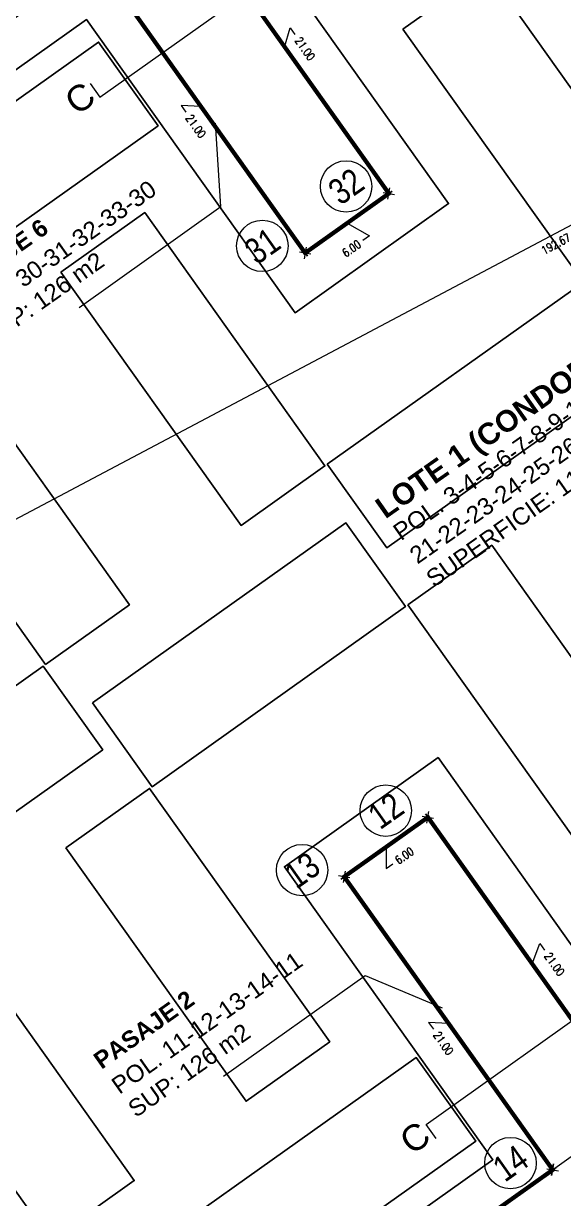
# Model space of a CAD drawing. Header units: metres. Extents: x 12 to 777, y -493 to 333.
# Drawn here: x 328 to 359.5, y -108.6 to -40 of the extents above; entities that cross this region are included whole.
import ezdxf
from ezdxf.enums import TextEntityAlignment as Align

# ---------------------------------------------------------------- set-up
doc = ezdxf.new("R2010")
doc.units = ezdxf.units.M
doc.header["$LTSCALE"] = 5
doc.header["$MEASUREMENT"] = 0
doc.layers.get('0').update_dxf_attribs({"color": 30})
for name, color, linetype, lineweight in [('A-ANNO-DIMS', 3, 'Continuous', 18), ('A-ANNO-TEXT', 3, 'Continuous', 18), ('G-ANNO-SYMB', 3, 'Continuous', 18), ('G-PLAN-OTLN', 7, 'Continuous', 35), ('U-ANNO-SYMB', 3, 'Continuous', 18)]:
    doc.layers.add(name, color=color, linetype=linetype, lineweight=lineweight)
doc.layers.add('U-BLDG', color=7, linetype='Continuous')
doc.styles.add('E-ARIAL', font='arial.ttf')
doc.styles.add('E-ROMANS', font='romans.shx', dxfattribs={"width": 0.8})
doc.dimstyles.new('E-0200_TICK_24', dxfattribs={"dimscale": 0.001, "dimtxt": 480, "dimasz": 480, "dimexe": 240, "dimexo": 120, "dimgap": 240, "dimtad": 0, "dimzin": 0, "dimdsep": 46, "dimtxsty": 'E-ROMANS', "dimblk": 'OBLIQUE', "dimcen": 240, "dimclrd": 256, "dimclre": 256, "dimclrt": 256, "dimadec": 0, "dimazin": 0, "dimtfac": 1, "dimtmove": 1, "dimatfit": 3, "dimldrblk": 'OPEN90', "dimfxl": 1, "dimtfill": 1, "dimtolj": 1, "dimtzin": 0, "dimlwd": -1, "dimarcsym": 0})

# ---------------------------------------------------------------- blocks, each defined once
blk = doc.blocks.new('_Oblique')
at = {"color": 0, "linetype": 'ByBlock', "lineweight": -2}
blk.add_line((-0.5, -0.5), (0.5, 0.5), dxfattribs=at)
blk = doc.blocks.new('*D305')
at = {"layer": 'A-ANNO-DIMS', "ltscale": 5, "transparency": 16777216}
for p, q in [((346.700873182856, -89.85596129137335), (351.586564394048, -86.38108669281198)), ((349.143718788452, -88.11852399209266), (349.1550819506825, -89.37638004200758)), ((349.1550819506825, -89.37638004200758), (349.5462376178702, -89.09817644025713))]:
    blk.add_line(p, q, dxfattribs=at)
at = {"layer": 'A-ANNO-DIMS', "lineweight": -2, "ltscale": 5, "transparency": 16777216}
for p, q in [((351.5170134936104, -86.28329777601508), (351.4474625931728, -86.18550885921809)), ((346.7698789639307, -89.95298376759666), (346.8399749837312, -90.05153912496723))]:
    blk.add_line(p, q, dxfattribs=at)
at = {"layer": 'A-ANNO-DIMS', "ltscale": 5, "transparency": 16777216, "xscale": 0.48, "yscale": 0.48, "zscale": 0.48}
for p, rotation in [((351.586564394048, -86.38108669281198), 35.42176943664437), ((346.700873182856, -89.85596129137335), 215.4217694366444)]:
    blk.add_blockref('_Oblique', p, dxfattribs=dict(at, rotation=rotation))
at = {"layer": 'A-ANNO-DIMS', "ltscale": 5, "transparency": 16777216, "insert": (350.2112022520894, -88.62523031728144), "char_height": 0.48, "attachment_point": 5, "rotation": 35.42176943664437, "style": 'E-ROMANS', "bg_fill": 3, "box_fill_scale": 1.25, "bg_fill_color": 256, "bg_fill_true_color": 13158600, "bg_fill_transparency": 0}
blk.add_mtext('\\A1;6.00', dxfattribs=at)
blk = doc.blocks.new('_Open90')
at = {"color": 0, "linetype": 'ByBlock', "lineweight": -2}
for p, q in [((0, 0), (-1, 0)), ((-0.5, 0.5), (0, 0)), ((0, 0), (-0.5, -0.5))]:
    blk.add_line(p, q, dxfattribs=at)
blk = doc.blocks.new('*D310')
at = {"layer": 'A-ANNO-DIMS', "ltscale": 5, "transparency": 16777216}
for p, q in [((344.4243272433098, -53.42592098113084), (349.310018454501, -49.95104638257001)), ((346.8671728489054, -51.68848368185041), (348.1833300746579, -52.41772871291306)), ((348.1833300746579, -52.41772871291306), (347.7921744074702, -52.69593231466348))]:
    blk.add_line(p, q, dxfattribs=at)
at = {"layer": 'A-ANNO-DIMS', "lineweight": -2, "ltscale": 5, "transparency": 16777216}
for p, q in [((349.2409969454836, -49.85400179278), (349.1709166536258, -49.75546854897613)), ((344.4938624158048, -53.52368778436119), (344.563429044185, -53.6214988147247))]:
    blk.add_line(p, q, dxfattribs=at)
at = {"layer": 'A-ANNO-DIMS', "ltscale": 5, "transparency": 16777216, "xscale": 0.48, "yscale": 0.48, "zscale": 0.48}
for p, rotation in [((349.310018454501, -49.95104638257001), 35.42176943664437), ((344.4243272433098, -53.42592098113084), 215.4217694366444)]:
    blk.add_blockref('_Oblique', p, dxfattribs=dict(at, rotation=rotation))
at = {"layer": 'A-ANNO-DIMS', "ltscale": 5, "transparency": 16777216, "insert": (347.127209773251, -53.16887843763923), "char_height": 0.48, "attachment_point": 5, "rotation": 35.42176943664437, "style": 'E-ROMANS', "bg_fill": 3, "box_fill_scale": 1.25, "bg_fill_color": 256, "bg_fill_true_color": 13158600, "bg_fill_transparency": 0}
blk.add_mtext('\\A1;6.00', dxfattribs=at)
blk = doc.blocks.new('*D318')
at = {"layer": 'A-ANNO-DIMS', "lineweight": -2, "transparency": 16777216}
for p, q in [((337.0422623789498, -32.91167101961048), (336.9407985614886, -32.98384452412986)), ((348.919046042983, -50.23027359083636), (349.5024370818094, -49.81529437133861))]:
    blk.add_line(p, q, dxfattribs=at)
at = {"layer": 'A-ANNO-DIMS', "transparency": 16777216}
for p, q in [((349.3068673382307, -49.95440754611576), (337.1363683050673, -32.84473134935274)), ((343.221617821649, -41.39956944773425), (343.546280487813, -40.28505730371378)), ((343.546280487813, -40.28505730371378), (343.8245068373672, -40.67619679087113))]:
    blk.add_line(p, q, dxfattribs=at)
at = {"layer": 'A-ANNO-DIMS', "transparency": 16777216, "xscale": 0.48, "yscale": 0.48, "zscale": 0.48}
for p, rotation in [((337.1363683050673, -32.84473134935274), 125.4251015630024), ((349.3068673382307, -49.95440754611576), 305.4251015630024)]:
    blk.add_blockref('_Oblique', p, dxfattribs=dict(at, rotation=rotation))
at = {"layer": 'A-ANNO-DIMS', "transparency": 16777216, "insert": (344.4087821714311, -41.49758971390161), "char_height": 0.48, "attachment_point": 5, "rotation": 305.42510156300244, "style": 'E-ROMANS', "bg_fill": 3, "box_fill_scale": 1.25, "bg_fill_color": 256, "bg_fill_true_color": 13158600, "bg_fill_transparency": 0}
blk.add_mtext('\\A1;21.00', dxfattribs=at)
blk = doc.blocks.new('*D320')
at = {"layer": 'A-ANNO-DIMS', "transparency": 16777216}
for p, q in [((332.2510115995169, -36.31228510047711), (344.4243109524924, -53.42589807625814)), ((338.3376612760046, -44.86909158836764), (337.1783195611805, -44.81018527091675)), ((337.1783195611805, -44.81018527091675), (337.4565459107347, -45.20132475807409))]:
    blk.add_line(p, q, dxfattribs=at)
at = {"layer": 'A-ANNO-DIMS', "lineweight": -2, "transparency": 16777216}
for p, q in [((332.3487964713047, -36.24272851308967), (332.4465813430955, -36.17317192569999)), ((344.5184158649046, -53.35895912707187), (344.6198806960711, -53.28678490148101))]:
    blk.add_line(p, q, dxfattribs=at)
at = {"layer": 'A-ANNO-DIMS', "transparency": 16777216, "xscale": 0.48, "yscale": 0.48, "zscale": 0.48}
for p, rotation in [((332.2510115995169, -36.31228510047711), 125.4251015630024), ((344.4243109524924, -53.42589807625814), 305.4251015630024)]:
    blk.add_blockref('_Oblique', p, dxfattribs=dict(at, rotation=rotation))
at = {"layer": 'A-ANNO-DIMS', "transparency": 16777216, "insert": (338.0408212447987, -46.02271768110455), "char_height": 0.48, "attachment_point": 5, "rotation": 305.42510156300244, "style": 'E-ROMANS', "bg_fill": 3, "box_fill_scale": 1.25, "bg_fill_color": 256, "bg_fill_true_color": 13158600, "bg_fill_transparency": 0}
blk.add_mtext('\\A1;21.00', dxfattribs=at)
blk = doc.blocks.new('*D326')
at = {"layer": 'A-ANNO-DIMS', "transparency": 16777216}
for p, q in [((346.7002637575533, -89.86289567517656), (358.8702366023057, -106.9718321394678)), ((352.7852501799294, -98.41736390732217), (351.6259084651045, -98.35845758987105)), ((351.6259084651045, -98.35845758987105), (351.9041348146588, -98.7495970770284))]:
    blk.add_line(p, q, dxfattribs=at)
at = {"layer": 'A-ANNO-DIMS', "lineweight": -2, "transparency": 16777216}
for p, q in [((346.606157839544, -89.92983533966674), (346.5046940139746, -90.00200884995368)), ((358.9680214740947, -106.9022755520795), (359.0658063458843, -106.8327189646907))]:
    blk.add_line(p, q, dxfattribs=at)
at = {"layer": 'A-ANNO-DIMS', "transparency": 16777216, "xscale": 0.48, "yscale": 0.48, "zscale": 0.48}
for p, rotation in [((346.7002637575533, -89.86289567517656), 125.4251015630024), ((358.8702366023057, -106.9718321394678), 305.4251015630024)]:
    blk.add_blockref('_Oblique', p, dxfattribs=dict(at, rotation=rotation))
at = {"layer": 'A-ANNO-DIMS', "transparency": 16777216, "insert": (352.4884101487227, -99.57099000005888), "char_height": 0.48, "attachment_point": 5, "rotation": 305.42510156300244, "style": 'E-ROMANS', "bg_fill": 3, "box_fill_scale": 1.25, "bg_fill_color": 256, "bg_fill_true_color": 13158600, "bg_fill_transparency": 0}
blk.add_mtext('\\A1;21.00', dxfattribs=at)
blk = doc.blocks.new('*D327')
at = {"layer": 'A-ANNO-DIMS', "lineweight": -2, "transparency": 16777216}
for p, q in [((351.4923941701002, -86.45572718167855), (351.3909301903574, -86.52790080163251)), ((363.6586880610719, -103.5672805688688), (363.5609030351098, -103.6368372659239))]:
    blk.add_line(p, q, dxfattribs=at)
at = {"layer": 'A-ANNO-DIMS', "transparency": 16777216}
for p, q in [((351.586499933936, -86.38878762685539), (363.7564727786885, -103.4977240911468)), ((357.6714863563122, -94.94325585900111), (358.1121034951165, -93.74626268021689)), ((358.1121034951165, -93.74626268021689), (358.3903298446707, -94.13740216737426))]:
    blk.add_line(p, q, dxfattribs=at)
at = {"layer": 'A-ANNO-DIMS', "transparency": 16777216, "xscale": 0.48, "yscale": 0.48, "zscale": 0.48}
for p, rotation in [((351.586499933936, -86.38878762685539), 125.4251015630024), ((363.7564727786885, -103.4977240911468), 305.4251015630024)]:
    blk.add_blockref('_Oblique', p, dxfattribs=dict(at, rotation=rotation))
at = {"layer": 'A-ANNO-DIMS', "transparency": 16777216, "insert": (358.9746051787346, -94.95879509040475), "char_height": 0.48, "attachment_point": 5, "rotation": 305.42510156300244, "style": 'E-ROMANS', "bg_fill": 3, "box_fill_scale": 1.25, "bg_fill_color": 256, "bg_fill_true_color": 13158600, "bg_fill_transparency": 0}
blk.add_mtext('\\A1;21.00', dxfattribs=at)
blk = doc.blocks.new('*D335')
at = {"layer": 'A-ANNO-DIMS', "transparency": 16777216}
for p, q in [((305.7505943049592, -55.14893162805905), (332.2445412634526, -36.30318889541576)), ((317.8828579463838, -45.4011196713144), (318.2739974335411, -45.12289332176016)), ((318.9975677842059, -45.72606026173742), (317.8828579463838, -45.4011196713144))]:
    blk.add_line(p, q, dxfattribs=at)
at = {"layer": 'A-ANNO-DIMS', "lineweight": -2, "transparency": 16777216}
for p, q in [((332.1814550121268, -36.21450022868891), (332.1054280886754, -36.10761915183707)), ((305.6866505458041, -55.05903744944186), (305.611481130182, -54.95336188448036))]:
    blk.add_line(p, q, dxfattribs=at)
at = {"layer": 'A-ANNO-DIMS', "transparency": 16777216, "xscale": 0.48, "yscale": 0.48, "zscale": 0.48}
for p, rotation in [((332.2445412634526, -36.30318889541576), 35.42510156300243), ((305.7505943049592, -55.14893162805905), 215.4251015630024)]:
    blk.add_blockref('_Oblique', p, dxfattribs=dict(at, rotation=rotation))
at = {"layer": 'A-ANNO-DIMS', "transparency": 16777216, "insert": (319.0506887008965, -44.57041528478815), "char_height": 0.48, "attachment_point": 5, "rotation": 35.42510156300243, "style": 'E-ROMANS', "bg_fill": 3, "box_fill_scale": 1.25, "bg_fill_color": 256, "bg_fill_true_color": 13158600, "bg_fill_transparency": 0}
blk.add_mtext('\\A1;32.51', dxfattribs=at)
blk = doc.blocks.new('*D345')
at = {"layer": 'A-ANNO-DIMS', "transparency": 16777216}
for p, q in [((332.3746675466666, -125.8009141304555), (358.8618232995743, -106.9600021356978)), ((345.6769540467701, -115.2208384939928), (345.2858145596127, -115.4990648435471)), ((345.6182454231205, -116.3804581330767), (345.6769540467701, -115.2208384939928))]:
    blk.add_line(p, q, dxfattribs=at)
at = {"layer": 'A-ANNO-DIMS', "lineweight": -2, "transparency": 16777216}
for p, q in [((358.7970653618746, -106.8689633588824), (358.7227101247972, -106.7644323921191)), ((332.3058582265475, -125.7041797908569), (332.2355543718895, -125.6053443868768))]:
    blk.add_line(p, q, dxfattribs=at)
at = {"layer": 'A-ANNO-DIMS', "transparency": 16777216, "xscale": 0.48, "yscale": 0.48, "zscale": 0.48}
for p, rotation in [((358.8618232995743, -106.9600021356978), 35.42510156300243), ((332.3746675466666, -125.8009141304555), 215.4251015630024)]:
    blk.add_blockref('_Oblique', p, dxfattribs=dict(at, rotation=rotation))
at = {"layer": 'A-ANNO-DIMS', "transparency": 16777216, "insert": (344.4644216365824, -116.083340177611), "char_height": 0.48, "attachment_point": 5, "rotation": 35.42510156300243, "style": 'E-ROMANS', "bg_fill": 3, "box_fill_scale": 1.25, "bg_fill_color": 256, "bg_fill_true_color": 13158600, "bg_fill_transparency": 0}
blk.add_mtext('\\A1;32.50', dxfattribs=at)
blk = doc.blocks.new('*D346')
at = {"layer": 'A-ANNO-DIMS', "transparency": 16777216}
for p, q in [((358.8618232995721, -106.9600021356962), (363.7473123628604, -103.4848434455201)), ((360.1900556871965, -104.8977601244454), (360.5811951743538, -104.6195337748912)), ((361.3045678312162, -105.2224227906082), (360.1900556871965, -104.8977601244454))]:
    blk.add_line(p, q, dxfattribs=at)
at = {"layer": 'A-ANNO-DIMS', "lineweight": -2, "transparency": 16777216}
for p, q in [((363.6833016924289, -103.3948552008938), (363.6081991880832, -103.2892737019414)), ((358.7970653618733, -106.868963358882), (358.722710124795, -106.7644323921175))]:
    blk.add_line(p, q, dxfattribs=at)
at = {"layer": 'A-ANNO-DIMS', "transparency": 16777216, "xscale": 0.48, "yscale": 0.48, "zscale": 0.48}
for p, rotation in [((363.7473123628604, -103.4848434455201), 35.42510156300243), ((358.8618232995721, -106.9600021356962), 215.4251015630024)]:
    blk.add_blockref('_Oblique', p, dxfattribs=dict(at, rotation=rotation))
at = {"layer": 'A-ANNO-DIMS', "transparency": 16777216, "insert": (361.2461323025213, -104.1465489806489), "char_height": 0.48, "attachment_point": 5, "rotation": 35.42510156300243, "style": 'E-ROMANS', "bg_fill": 3, "box_fill_scale": 1.25, "bg_fill_color": 256, "bg_fill_true_color": 13158600, "bg_fill_transparency": 0}
blk.add_mtext('\\A1;6.00', dxfattribs=at)
blk = doc.blocks.new('*D352')
at = {"layer": 'A-ANNO-DIMS', "transparency": 16777216}
for p, q in [((287.1042775710649, -53.40714051431193), (383.0750556986217, 12.72915032992097)), ((335.1616123268009, -19.18358887571418), (334.766373105182, -19.45595986846877)), ((335.0896666348433, -20.33899509219549), (335.1616123268009, -19.18358887571418))]:
    blk.add_line(p, q, dxfattribs=at)
at = {"layer": 'A-ANNO-DIMS', "lineweight": -2, "transparency": 16777216}
for p, q in [((384.600897009108, 10.51499262622633), (382.9388702022443, 12.9267699407304)), ((288.6301188815513, -55.62129821800657), (286.9680920746877, -53.20952090350251))]:
    blk.add_line(p, q, dxfattribs=at)
at = {"layer": 'A-ANNO-DIMS', "transparency": 16777216, "xscale": 0.48, "yscale": 0.48, "zscale": 0.48}
for p, rotation in [((383.0750556986217, 12.72915032992097), 34.57187136097332), ((287.1042775710649, -53.40714051431193), 214.5718713609733)]:
    blk.add_blockref('_Oblique', p, dxfattribs=dict(at, rotation=rotation))
at = {"layer": 'A-ANNO-DIMS', "transparency": 16777216, "insert": (333.8083885156391, -20.11613527471679), "char_height": 0.48, "attachment_point": 5, "rotation": 34.57187136097332, "style": 'E-ROMANS', "bg_fill": 3, "box_fill_scale": 1.25, "bg_fill_color": 256, "bg_fill_true_color": 13158600, "bg_fill_transparency": 0}
blk.add_mtext('\\A1;116.55', dxfattribs=at)
blk = doc.blocks.new('*D353')
at = {"layer": 'A-ANNO-DIMS', "lineweight": -2, "transparency": 16777216}
for p, q in [((438.4280217096881, -73.81955005787589), (435.7053536084558, -69.13046977073034)), ((344.1658198326473, -128.5519654754776), (341.443151731415, -123.8628851883321))]:
    blk.add_line(p, q, dxfattribs=at)
at = {"layer": 'A-ANNO-DIMS', "transparency": 16777216}
for p, q in [((341.5636634717833, -124.0704349906288), (435.825865348824, -69.33801957302708)), ((388.6947644103037, -96.70422728182797), (392.2231049800183, -102.6335769439478)), ((392.2231049800183, -102.6335769439478), (392.6382045846118, -102.3925534632113))]:
    blk.add_line(p, q, dxfattribs=at)
at = {"layer": 'A-ANNO-DIMS', "transparency": 16777216, "xscale": 0.48, "yscale": 0.48, "zscale": 0.48}
for p, rotation in [((435.825865348824, -69.33801957302708), 30.14116917634843), ((341.5636634717833, -124.0704349906288), 210.1411691763485)]:
    blk.add_blockref('_Oblique', p, dxfattribs=dict(at, rotation=rotation))
at = {"layer": 'A-ANNO-DIMS', "transparency": 16777216, "insert": (393.644326959555, -101.8083584551404), "char_height": 0.48, "attachment_point": 5, "rotation": 30.141169176348438, "style": 'E-ROMANS', "bg_fill": 3, "box_fill_scale": 1.25, "bg_fill_color": 256, "bg_fill_true_color": 13158600, "bg_fill_transparency": 0}
blk.add_mtext('\\A1;109.00', dxfattribs=at)
blk = doc.blocks.new('*D364')
at = {"layer": 'A-ANNO-DIMS', "transparency": 16777216}
blk.add_line((273.8806620069714, -97.37410397780145), (444.1501121191072, -7.203814105855571), dxfattribs=at)
at = {"layer": 'A-ANNO-DIMS', "lineweight": -2, "transparency": 16777216}
for p, q in [((444.8182646232998, -8.46549308727478), (444.0377921750149, -6.991719244628115)), ((274.5488145111639, -98.63578295922063), (273.768342062879, -97.162009116574))]:
    blk.add_line(p, q, dxfattribs=at)
at = {"layer": 'A-ANNO-DIMS', "transparency": 16777216, "xscale": 0.48, "yscale": 0.48, "zscale": 0.48}
for p, rotation in [((444.1501121191072, -7.203814105855571), 27.90453523370848), ((273.8806620069714, -97.37410397780145), 207.9045352337085)]:
    blk.add_blockref('_Oblique', p, dxfattribs=dict(at, rotation=rotation))
at = {"layer": 'A-ANNO-DIMS', "transparency": 16777216, "insert": (359.0577081477478, -52.89652873920974), "char_height": 0.48, "attachment_point": 5, "rotation": 27.904535233708483, "style": 'E-ROMANS', "bg_fill": 3, "box_fill_scale": 1.25, "bg_fill_color": 256, "bg_fill_true_color": 13158600, "bg_fill_transparency": 0}
blk.add_mtext('\\A1;192.67', dxfattribs=at)

msp = doc.modelspace()

# ---------------------------------------------------------------- texts
at = {"layer": 'A-ANNO-TEXT', "attachment_point": 1, "style": 'E-ARIAL'}
for s, insert, char_height, rotation in [('POL. 3-4-5-6-7-8-9-10-11-12-13-14-15-16-17-18-19-20-\\P21-22-23-24-25-26-27-28-29-30-31-32-33-34-35-36-37-38-45-2w-2n-46-43-44-3\\PSUPERFICIE: 11.493,10 m2', (349.4397316941563, -69.4456631242706), 0.999999999999686, 35.16160712249024), ('{\\fArial|b1|i0|c0|p34;LOTE 1 (CONDOMINIO TIPO "A")}', (348.3829721001646, -67.9657078039836), 1.249999999999607, 35.16160712249023), ('{\\fArial|b1|i0|c0|p34;PASAJE 2}', (331.959473082673, -100.312286228645), 0.999999999999686, 35.16160712249023)]:
    msp.add_mtext(s, dxfattribs=dict(at, insert=insert, char_height=char_height, rotation=rotation))

# ---------------------------------------------------------------- dimensions: what is measured, and where the dimension line sits
at = {"layer": 'A-ANNO-DIMS', "ltscale": 5}
dim = msp.add_linear_dim(base=(351.586564394048, -86.38108669281198), p1=(346.7003280634931, -89.85519485079976), p2=(351.5865643940481, -86.381086692812), angle=35.42176943664437, dimstyle='E-0200_TICK_24', dxfattribs=at)
dim.commit()
dim.dimension.update_dxf_attribs({"geometry": '*D305', "text_midpoint": (349.7418154514642, -88.95907463938195), "dimtype": 160})

# ---------------------------------------------------------------- next in the draw order: dimensions: what is measured, and where the dimension line sits
dim = msp.add_linear_dim(base=(349.310018454501, -49.95104638257001), p1=(344.4243115153672, -53.42589886756423), p2=(349.3105478459213, -49.95179070957693), angle=35.42176943664437, dimstyle='E-0200_TICK_24', dxfattribs=at)
dim.commit()
dim.dimension.update_dxf_attribs({"geometry": '*D310', "text_midpoint": (347.5965965738763, -52.83503411553872), "dimtype": 160})
at = {"layer": 'A-ANNO-DIMS', "color": 3}
dim = msp.add_linear_dim(base=(358.8702366023057, -106.9718321394678), p1=(346.7039427113334, -89.86027875227819), p2=(358.8702366023053, -106.971832139468), angle=125.4251015630024, dimstyle='E-0200_TICK_24', dxfattribs=at)
dim.commit()
dim.dimension.update_dxf_attribs({"geometry": '*D326', "text_midpoint": (352.0432479894359, -98.94516682060711), "dimtype": 160})

# ---------------------------------------------------------------- next in the draw order: dimensions: what is measured, and where the dimension line sits
for base, p1, p2, angle, picture, middle in [((337.1363683050673, -32.84473134935274), (348.8212611711938, -50.29983017822497), (337.1400472507391, -32.84211443222193), 125.4251015630024, '*D318', (343.9636200121444, -40.87176653444985)), ((363.7564727786885, -103.4977240911468), (351.5901790418895, -86.38617059428998), (363.7564729328612, -103.4977239814802), 125.4251015630024, '*D327', (358.5294430194479, -94.33297191095298)), ((358.8618232995743, -106.9600021356978), (332.375414813936, -125.8019646626462), (358.8666219492632, -106.9667482306718), 35.42510156300243, '*D345', (345.0902448160341, -115.6381780183242))]:
    dim = msp.add_linear_dim(base=base, p1=p1, p2=p2, angle=angle, dimstyle='E-0200_TICK_24', dxfattribs=at)
    dim.commit()
    dim.dimension.update_dxf_attribs({"geometry": picture, "text_midpoint": middle, "dimtype": 160})

# ---------------------------------------------------------------- next in the draw order: dimensions: what is measured, and where the dimension line sits
for base, p1, p2, angle, picture, middle in [((344.4243109524924, -53.42589807625814), (332.2510115995153, -36.31228510047822), (344.4206309931153, -53.42851571446045), 125.4251015630024, '*D320', (337.5956590855119, -45.39689450165278)), ((363.7473123628604, -103.4848434455201), (358.8666219492618, -106.9667482306713), (363.7528582798175, -103.4926400726831), 35.42510156300243, '*D346', (360.7767649179325, -104.480420600114))]:
    dim = msp.add_linear_dim(base=base, p1=p1, p2=p2, angle=angle, dimstyle='E-0200_TICK_24', dxfattribs=at)
    dim.commit()
    dim.dimension.update_dxf_attribs({"geometry": picture, "text_midpoint": middle, "dimtype": 160})

# ---------------------------------------------------------------- next in the draw order: texts
at = {"layer": 'A-ANNO-TEXT', "insert": (331.1106217915785, -45.4496339719758), "char_height": 1.499999999999529, "attachment_point": 7, "rotation": 35.77410521716894, "style": 'E-ARIAL'}
msp.add_mtext('C', dxfattribs=at)

# ---------------------------------------------------------------- next in the draw order: dimensions: what is measured, and where the dimension line sits
at = {"layer": 'A-ANNO-DIMS', "color": 3}
dim = msp.add_linear_dim(base=(435.825865348824, -69.33801957302708), p1=(344.2260757028314, -128.655740376626), p2=(438.4882775798721, -73.92332495902428), angle=30.14116917634845, dimstyle='E-0200_TICK_24', dxfattribs=at)
dim.commit()
dim.dimension.update_dxf_attribs({"geometry": '*D353', "text_midpoint": (392.8457543869085, -102.272041722843), "dimtype": 161})

# ---------------------------------------------------------------- next in the draw order: linework, layer by layer
at = {"layer": 'G-ANNO-SYMB'}
msp.add_circle((356.406045983415, -106.5792747101018), 1.499999999999529, dxfattribs=at)
at = {"layer": 'U-ANNO-SYMB', "color": 3}
msp.add_lwpolyline([(339.6505164715375, -101.5061437744785), (347.9287383964406, -95.62033793592445), (352.4191981000265, -97.5148751292345)], dxfattribs=at)
at = {"layer": 'U-ANNO-SYMB', "ltscale": 5}
msp.add_lwpolyline([(352.0596139807615, -105.1337666155118), (351.4799114565515, -104.3189384229313), (362.480092056396, -96.4929543461003), (363.0597945806062, -97.3077825386813)], dxfattribs=at)
at = {"layer": 'U-BLDG'}
msp.add_lwpolyline([(328.7782415571139, -116.1449313202379), (350.906206041562, -100.4119751686167), (354.379601030279, -105.2972084464632), (332.2516365458309, -121.030164598084)], close=True, dxfattribs=at)

# ---------------------------------------------------------------- next in the draw order: texts
at = {"layer": 'A-ANNO-TEXT', "style": 'E-ARIAL', "width": 0.8}
msp.add_text('14', height=1.499999999999529, rotation=35.16160712248679, dxfattribs=at).set_placement((356.406045983415, -106.5792747101018), align=Align.MIDDLE_CENTER)
at = {"layer": 'A-ANNO-TEXT', "style": 'E-ARIAL'}
for s, insert, char_height, attachment_point, rotation in [('POL. 11-12-13-14-11\\PSUP: 126 m2', (333.0033621888069, -101.7741395663529), 0.999999999999686, 1, 35.16160712249023), ('C', (350.6617708773533, -106.1584920742143), 1.499999999999529, 7, 35.77410521716894)]:
    msp.add_mtext(s, dxfattribs=dict(at, insert=insert, char_height=char_height, attachment_point=attachment_point, rotation=rotation))

# ---------------------------------------------------------------- next in the draw order: dimensions: what is measured, and where the dimension line sits
at = {"layer": 'A-ANNO-DIMS', "color": 3}
dim = msp.add_linear_dim(base=(332.2445412634526, -36.30318889541576), p1=(305.7562071331927, -55.15682232123118), p2=(332.2510115995153, -36.31228510047822), angle=35.42510156300243, dimstyle='E-0200_TICK_24', dxfattribs=at)
dim.commit()
dim.dimension.update_dxf_attribs({"geometry": '*D335', "text_midpoint": (318.4695671771199, -44.98378014698304), "dimtype": 160})

# ---------------------------------------------------------------- next in the draw order: dimensions: what is measured, and where the dimension line sits
dim = msp.add_linear_dim(base=(383.0750556986217, 12.72915032992097), p1=(288.6982116297399, -55.72010802341129), p2=(384.6689897572967, 10.41618282082163), angle=34.5718713609733, dimstyle='E-0200_TICK_24', dxfattribs=at)
dim.commit()
dim.dimension.update_dxf_attribs({"geometry": '*D352', "text_midpoint": (334.5687534943726, -19.59214536484606), "dimtype": 161})

# ---------------------------------------------------------------- next in the draw order: linework, layer by layer
at = {"layer": 'U-ANNO-SYMB', "ltscale": 5}
msp.add_lwpolyline([(331.8645138049696, -43.51977272228487), (332.444216329179, -44.33460091486586), (343.4443969290242, -36.50861683803441), (342.8646944048146, -35.69378864545388)], dxfattribs=at)
at = {"layer": 'U-ANNO-SYMB', "color": 3}
msp.add_lwpolyline([(331.2256026332636, -56.60427904864491), (339.5038245581661, -50.71847321009091), (339.1892609131125, -45.85487893840445)], dxfattribs=at)

# ---------------------------------------------------------------- next in the draw order: texts
at = {"layer": 'A-ANNO-TEXT', "char_height": 0.999999999999686, "attachment_point": 1, "rotation": 35.16160712249023, "style": 'E-ARIAL'}
for s, insert in [('POL. 30-31-32-33-30\\PSUP: 126 m2', (324.4700458857571, -56.71980979406089)), ('{\\fArial|b1|i0|c0|p34;PASAJE 6}', (323.4261567796218, -55.25795645635299))]:
    msp.add_mtext(s, dxfattribs=dict(at, insert=insert))

# ---------------------------------------------------------------- next in the draw order: dimensions: what is measured, and where the dimension line sits
at = {"layer": 'A-ANNO-DIMS', "color": 3}
dim = msp.add_linear_dim(base=(444.1501121191072, -7.203814105855571), p1=(274.6049744832101, -98.74183038983438), p2=(444.874424595346, -8.57154051788848), angle=27.90453523370849, dimstyle='E-0200_TICK_24', dxfattribs=at)
dim.commit()
dim.dimension.update_dxf_attribs({"geometry": '*D364', "text_midpoint": (359.0577081477478, -52.89652873920974), "dimtype": 161})

# ---------------------------------------------------------------- next in the draw order: linework, layer by layer
at = {"layer": 'G-ANNO-SYMB'}
for centre in [(346.8075274870778, -49.53718707268899), (341.9212911565226, -53.01129523067584), (349.1259884229739, -85.99361316489149), (344.2397520924201, -89.46772132287788)]:
    msp.add_circle(centre, 1.499999999999529, dxfattribs=at)
at = {"layer": 'G-PLAN-OTLN', "ltscale": 0.4, "const_width": 0.2499999999999216, "flags": 128}
for points in [[(337.1429550941314, -32.83329485252307), (349.3063241504631, -49.95301492068029), (344.4200878199085, -53.42712307866714), (332.250907387895, -36.31150985192653)], [(332.3793784873192, -125.8069751327516), (358.8705551848295, -106.971780342029), (346.6999954499463, -89.85422716423136), (351.5862317805011, -86.3801190062436), (363.7567915153852, -103.4976721840408), (363.7568219532025, -103.4976505427899), (363.7568219532025, -103.4976505427899), (363.7568219532025, -103.4976505427894), (363.7568219532025, -103.4976505427899), (363.7568219532025, -103.4976505427899), (390.2480785927391, -84.66239891338228), (390.243813801309, -84.65639859493922), (378.0774391425259, -67.54490240207315), (382.9636754730811, -64.07079424408585), (395.1342656509826, -81.18832578794854), (395.1342662425725, -81.18832536732998), (395.1342662425725, -81.18832536732998), (395.1342662425725, -81.18832536732998), (395.1342662425725, -81.18832536732998), (419.5881644703697, -63.80163311985552)]]:
    msp.add_lwpolyline(points, dxfattribs=at)
at = {"layer": 'U-BLDG', "ltscale": 0.4, "flags": 128}
msp.add_lwpolyline([(340.6284565845945, -33.42267790139203), (352.7917877315087, -50.54234461273518), (343.8312489163907, -56.91327694011761), (331.66208724019, -39.79769009290385), (309.2460783935187, -55.7358823739728)], dxfattribs=at)
at = {"layer": 'U-BLDG'}
for points in [[(350.1311754350061, -40.34861586167654), (355.0211667149833, -36.87183793916347), (365.5374797668403, -51.66273924697953), (360.6474884868639, -55.1395171694935)], [(310.2325128308228, -56.84630909816315), (332.3605036028059, -41.11333425613566), (335.8338985875037, -45.99856752832966), (313.7059078155207, -61.73154237035669)], [(330.1637108685602, -54.54545913135053), (335.0537021485368, -51.06868120883655), (345.5700152003938, -65.85958251665352), (340.6800239204174, -69.33636043916658)], [(345.7139947773655, -65.75636527931874), (360.5046487262114, -55.24022809939379), (363.9814309929745, -60.13022548943718), (349.1907770441303, -70.64636266936259)], [(318.753731140441, -62.65794102980317), (323.6437224204162, -59.18116310728965), (334.1600354722743, -73.97206441510662), (329.270044192298, -77.44884233762014)], [(332.0078379464796, -79.70356025183128), (346.7984918953237, -69.18742307190678), (350.2752741620877, -74.07742046194971), (335.4846202132433, -84.59355764187558)], [(350.4202905791567, -73.97566135016541), (355.3102818591333, -70.4988834276528), (365.8265949109909, -85.28978473546931), (360.9366036310139, -88.76656265798238)], [(314.3365504829424, -88.06569044734579), (329.1272044317875, -77.54955326742083), (332.6039866985523, -82.43955065746513), (317.8133327497069, -92.95568783739009)], [(330.4531152183745, -88.17291124053236), (335.3431064983508, -84.69613331801884), (345.859419550208, -99.48703462583671), (340.9694282702319, -102.9638125483489)], [(319.0431355006631, -96.28539315362423), (323.9331267806394, -92.80861523111116), (334.4494398324978, -107.5995165389286), (329.5594485525203, -111.0762944614412)]]:
    msp.add_lwpolyline(points, close=True, dxfattribs=at)
at = {"layer": 'U-BLDG', "ltscale": 0.4, "flags": 128}
msp.add_lwpolyline([(320.7979156055246, -105.2036969482515), (332.9681861951947, -122.320843451364), (355.3844013233786, -106.3829414385118), (343.2138415884958, -89.26538826071328), (352.1750706840178, -82.89396514479358), (364.3456304189024, -100.0115183225912), (386.7619161037865, -84.07356614400942), (374.5912756769351, -66.95607032708813), (383.552510753598, -60.58464295858403), (395.7231009315014, -77.70217450244718), (418.1127720533541, -61.78314524619054, -0.0003035855436770561)], format="xyb", dxfattribs=at)

# ---------------------------------------------------------------- next in the draw order: texts
at = {"layer": 'A-ANNO-TEXT', "style": 'E-ARIAL', "width": 0.8}
for s, p in [('32', (346.8075274870778, -49.53718707268899)), ('31', (341.9212911565226, -53.01129523067584)), ('12', (349.1259884229739, -85.99361316489149)), ('13', (344.2397520924201, -89.46772132287788))]:
    msp.add_text(s, height=1.499999999999529, rotation=35.16160712248679, dxfattribs=at).set_placement(p, align=Align.MIDDLE_CENTER)

doc.saveas('drawing.dxf')
